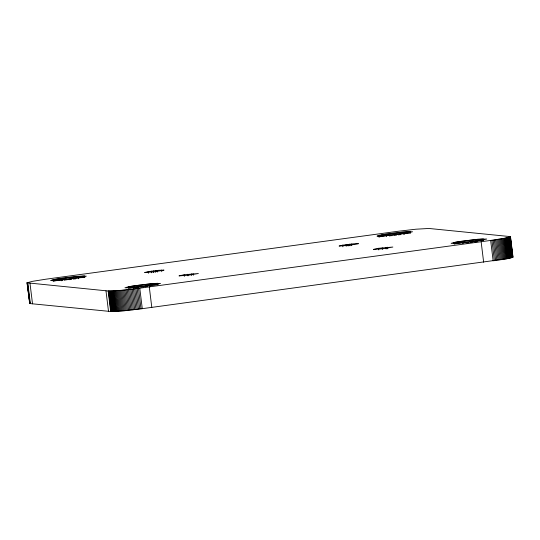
<?xml version="1.0" encoding="UTF-8"?>
<svg xmlns="http://www.w3.org/2000/svg" width="540" height="540" viewBox="0 0 540 540"><rect width="100%" height="100%" fill="white"/><g stroke="black" fill="none" stroke-linecap="round" stroke-linejoin="round"><path stroke-width="0.81" d="M27.027 282.812L108.493 291.04L121.568 290.304L139.766 288.185L491.913 240.26L505.062 238.16L510.482 236.621L428.99 228.467L415.915 229.203L397.717 231.323L45.569 279.248L32.42 281.347L27.027 282.812L29.822 303.554L111.011 311.533L124.085 310.797L142.283 308.678L507.58 258.653L513 257.114L510.482 236.621M29.552 303.446L29.97 303.055M378.743 235.454L376.994 236.142L382.55 236.122L394.504 234.927L406.91 233.145L412.54 231.755L403.448 232.004L385.229 234.259L378.743 235.454L378.945 237.094M53.028 279.734L50.753 280.476L55.553 280.571L68.276 279.322L80.69 277.54L86.319 276.149L77.227 276.399L59.009 278.654L53.028 279.734L53.231 281.374M453.998 242.494L451.163 243.358L455.963 243.446L468.693 242.197L481.1 240.415L486.729 239.031L477.637 239.274L459.419 241.535L453.998 242.494L454.201 244.134M128.399 286.76L124.963 287.807L130.518 287.793L142.466 286.591L154.879 284.81L160.508 283.426L151.416 283.669L133.198 285.93L128.399 286.76L128.601 288.401M148.23 271.634L144.632 272.511L154.312 271.836L164.012 270.142L158.726 270.284L148.23 271.634L148.433 273.274M342.711 245.167L339.113 246.044L348.793 245.369L358.486 243.675L353.207 243.824L342.711 245.167L342.907 246.807M184.126 274.759L178.997 275.879L188.676 275.204L198.369 273.51L184.126 274.759L184.329 276.399M378.608 248.292L373.471 249.413L383.15 248.738L392.85 247.043L378.608 248.292L378.803 249.932M510.347 236.5L512.892 257.263M510.233 236.851L512.75 257.351M510.03 236.945L512.548 257.438M509.774 237.04L512.291 257.54M509.456 237.148L511.974 257.641M509.092 237.256L511.603 257.749M508.667 237.371L511.184 257.863M508.187 237.492L510.705 257.985M507.661 237.614L510.179 258.107M507.087 237.742L509.605 258.242M506.459 237.877L508.977 258.37M505.784 238.019L508.302 258.512M505.062 238.16L507.58 258.653M504.299 238.302L506.81 258.802M503.483 238.451L506 258.95M502.632 238.606L505.143 259.099M501.728 238.761L504.245 259.254M500.789 238.916L503.307 259.416M499.811 239.078L502.328 259.578M498.791 239.247L501.309 259.74M497.732 239.409L500.249 259.902M496.638 239.578L499.156 260.071M495.511 239.747L498.029 260.24M494.343 239.915L496.861 260.415M493.148 240.091L495.666 260.584M491.913 240.26L494.431 260.752M490.651 240.435L493.169 260.928M483.334 238.856L483.536 240.496M482.659 238.889L482.861 240.53M481.93 238.937L482.132 240.577M481.154 238.991L481.356 240.631M481.133 241.731L483.651 262.224M480.337 239.051L480.533 240.692M479.473 239.119L479.675 240.759M478.575 239.193L478.771 240.833M477.637 239.274L477.839 240.914M476.665 239.369L476.969 241.826M475.673 239.463L475.97 241.927M474.647 239.571L474.944 242.028M473.594 239.679L473.796 241.319M472.52 239.8L472.824 242.257M471.433 239.922L471.731 242.379M470.327 240.05L470.624 242.507M469.206 240.185L469.409 241.826M468.072 240.327L468.376 242.784M466.938 240.469L467.242 242.926M465.797 240.617L466.094 243.074M464.65 240.773L464.852 242.413M463.529 240.928L463.826 243.385M462.436 241.083L462.74 243.54M461.389 241.232L461.592 242.872M460.384 241.387L460.586 243.027M459.419 241.535L459.621 243.175M458.494 241.684L458.696 243.324M457.623 241.826L457.826 243.466M456.793 241.967L456.995 243.607M456.017 242.102L456.219 243.743M455.294 242.237L455.49 243.878M454.619 242.366L454.822 244.006M410.346 231.538L410.542 233.179M409.772 231.559L409.975 233.199M409.144 231.579L409.347 233.219M408.47 231.62L408.672 233.26M407.74 231.66L407.943 233.3M406.964 231.714L407.167 233.354M406.148 231.775L406.343 233.415M405.284 231.842L405.486 233.482M404.386 231.917L404.683 234.38M403.448 232.004L403.751 234.461M402.476 232.092L402.678 233.732M401.483 232.193L401.679 233.834M400.457 232.294L400.754 234.758M399.404 232.409L399.708 234.866M398.331 232.524L398.635 234.981M397.244 232.646L397.44 234.286M396.137 232.774L396.434 235.238M395.017 232.909L395.314 235.373M393.883 233.05L394.187 235.507M392.749 233.192L392.951 234.833M391.608 233.341L391.905 235.804M390.461 233.496L390.764 235.953M389.34 233.651L389.637 236.108M388.246 233.806L388.449 235.447M387.2 233.962L387.403 235.602M386.195 234.11L386.498 236.567M387.565 247.192L387.767 248.832M385.229 234.259L385.432 235.899M384.305 234.407L384.507 236.048M385.891 247.361L386.087 249.001M383.434 234.549L383.636 236.189M382.604 234.691L382.806 236.331M381.827 234.833L382.03 236.473M381.105 234.968L381.301 236.601M382.232 247.786L382.435 249.426M379.809 235.217L380.012 236.857M379.249 235.339L379.451 236.979M351.526 243.992L351.729 245.632M349.738 244.188L349.933 245.828M347.875 244.418L348.077 246.058M345.992 244.667L346.194 246.308M193.091 273.659L193.293 275.299M191.41 273.827L191.612 275.468M187.758 274.252L187.96 275.893M161.575 270.061L161.777 271.701M157.046 270.452L157.248 272.093M157.741 283.223L157.943 284.863M157.113 283.25L157.316 284.891M155.257 270.655L155.459 272.295M156.438 283.284L156.641 284.924M155.709 283.331L155.911 284.972M153.394 270.884L153.596 272.525M154.933 283.385L155.135 285.026M154.109 283.446L154.312 285.079M153.252 283.514L153.455 285.154M151.511 271.134L151.713 272.774M152.354 283.588L152.55 285.228M151.416 283.669L151.619 285.309M150.444 283.763L150.748 286.22M149.445 283.858L149.749 286.322M149.283 286.889L151.794 307.382M148.419 283.966L148.622 285.606M147.373 284.074L147.677 286.538M146.3 284.195L146.603 286.652M145.206 284.317L145.51 286.774M144.106 284.445L144.302 286.085M142.985 284.58L143.282 287.037M141.851 284.722L142.155 287.179M140.717 284.863L141.021 287.321M139.577 285.012L139.772 286.652M139.766 288.185L142.283 308.678M138.429 285.167L138.733 287.624M138.49 288.353L141.008 308.853M137.309 285.322L137.606 287.779M137.214 288.522L139.732 309.022M136.215 285.478L136.519 287.935M135.945 288.691L138.463 309.184M135.169 285.626L135.371 287.267M134.683 288.846L137.201 309.346M134.163 285.781L134.365 287.422M133.198 285.93L133.502 288.387M133.421 289.008L135.938 309.501M132.273 286.079L132.476 287.719M132.172 289.156L134.69 309.656M131.402 286.22L131.605 287.861M130.572 286.362L130.775 288.002M130.93 289.305L133.447 309.798M129.796 286.497L129.998 288.137M129.701 289.447L132.212 309.947M129.073 286.632L129.269 288.272M128.48 289.589L130.997 310.082M127.278 289.717L129.796 310.216M126.097 289.845L128.614 310.345M124.929 289.966L127.447 310.466M123.788 290.088L126.306 310.581M122.668 290.196L125.186 310.689M121.568 290.304L124.085 310.797M120.501 290.399L123.019 310.898M119.462 290.493L121.972 310.993M118.449 290.581L120.967 311.074M117.47 290.662L119.981 311.155M116.525 290.736L119.036 311.229M115.614 290.804L118.132 311.297M114.743 290.864L117.254 311.357M113.906 290.912L116.424 311.411M113.117 290.959L115.634 311.459M112.367 290.999L114.885 311.492M111.665 291.026L114.183 311.526M111.011 291.047L113.522 311.546M110.403 291.067L112.914 311.56M109.843 291.074L112.361 311.567M109.337 291.067L111.854 311.567M108.884 291.06L111.402 311.553M108.493 291.04L111.011 311.533M108.162 291.013L110.673 311.506M105.982 290.797L108.5 311.29M84.632 275.926L84.834 277.567M84.119 275.933L84.321 277.574M83.552 275.954L83.754 277.587M82.924 275.974L83.126 277.614M82.249 276.014L82.451 277.654M81.52 276.055L81.722 277.695M80.744 276.109L80.946 277.749M79.92 276.17L80.123 277.81M79.063 276.237L79.265 277.877M78.165 276.311L78.462 278.775M77.227 276.399L77.429 278.039M76.255 276.487L76.457 278.127M75.256 276.588L75.559 279.045M74.23 276.689L74.534 279.146M73.184 276.804L73.487 279.261M72.11 276.919L72.313 278.559M71.017 277.04L71.32 279.497M69.916 277.168L70.213 279.632M68.796 277.303L69.093 279.76M67.662 277.445L67.865 279.086M66.528 277.587L66.832 280.051M65.387 277.736L65.684 280.199M64.24 277.891L64.544 280.348M63.119 278.046L63.315 279.686M62.026 278.201L62.33 280.658M60.98 278.357L61.283 280.814M59.974 278.505L60.176 280.145M59.009 278.654L59.211 280.294M58.084 278.802L58.286 280.442M57.213 278.944L57.416 280.584M56.383 279.086L56.585 280.726M55.607 279.227L55.809 280.861M54.884 279.356L55.08 280.996M54.209 279.49L54.412 281.131M53.588 279.612L53.791 281.252M29.997 283.345L32.515 303.845M27.824 283.135L30.335 303.629M27.533 283.102L30.044 303.595M27.304 283.055L29.822 303.554M27.108 282.737L29.653 303.5"/></g></svg>
